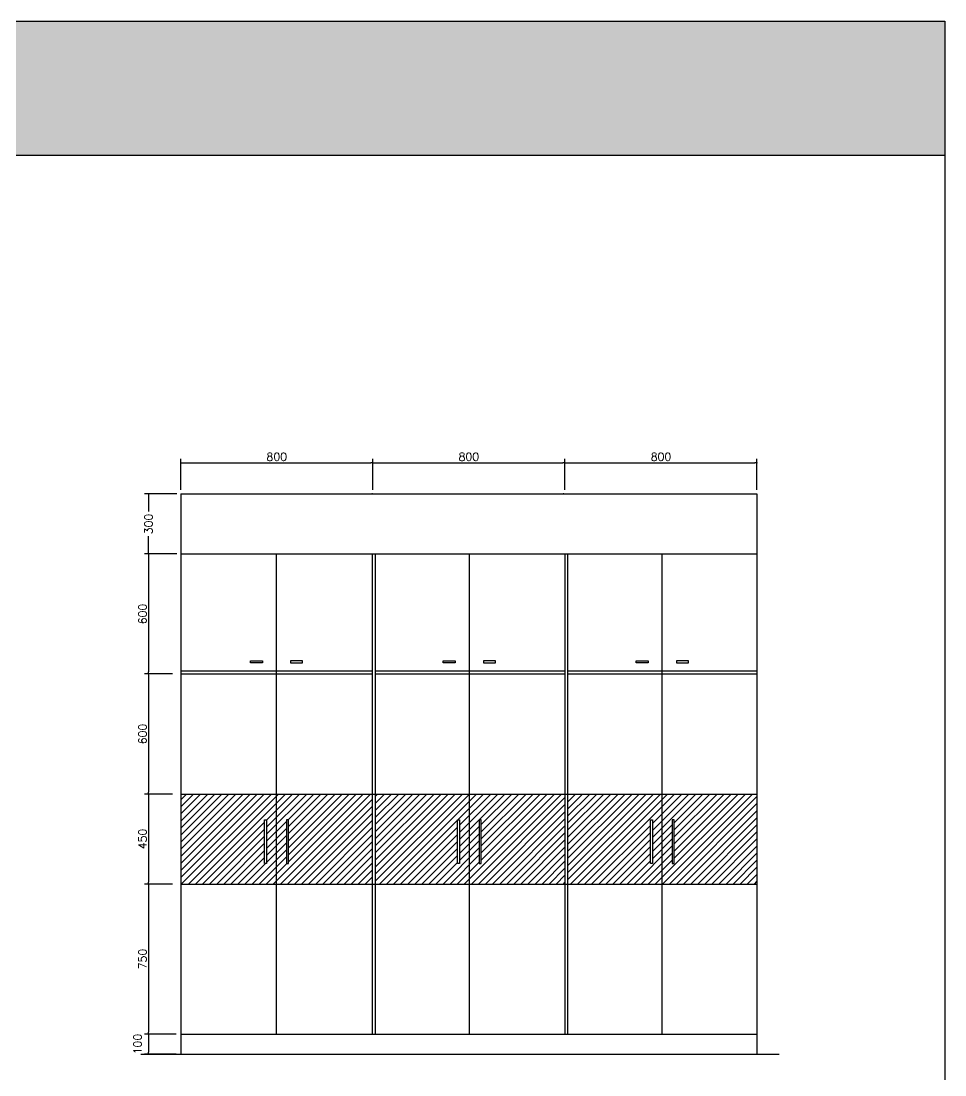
# Model space of a CAD drawing. Header units: millimetres. Extents: x 26866 to 57947, y 17126 to 36221.
# Drawn here: x 53330 to 57947, y 30954 to 36221 of the extents above; entities that cross this region are included whole.
import ezdxf

# ---------------------------------------------------------------- set-up
doc = ezdxf.new("R2010")
doc.units = ezdxf.units.MM
doc.layers.add('www.cad-blocks.net', color=7, linetype='Continuous')
doc.styles.add('ROMANS', font='romans.shx')
doc.dimstyles.new('BOOK', dxfattribs={"dimscale": 20, "dimtxt": 2, "dimasz": 0.5, "dimexe": 1, "dimexo": 1, "dimgap": 0.5, "dimtad": 1, "dimdec": 0, "dimzin": 0, "dimdsep": 46, "dimtxsty": 'ROMANS', "dimblk1": 'DOT', "dimblk2": 'DOT', "dimsah": 1, "dimcen": 0, "dimclrd": 256, "dimclre": 256, "dimclrt": 256, "dimadec": 0, "dimazin": 0, "dimtfac": 0.5, "dimtdec": 0, "dimtmove": 2, "dimatfit": 3, "dimfxl": 0, "dimtolj": 1, "dimtzin": 0, "dimarcsym": 0})

# ---------------------------------------------------------------- blocks, each defined once
blk = doc.blocks.new('DOT')
at = {"color": 0, "linetype": 'ByBlock'}
blk.add_line((-0.35, 0), (-1, 0), dxfattribs=at)
at = {"color": 0, "linetype": 'ByBlock', "const_width": 0.35}
blk.add_lwpolyline([(-0.175, 0, 1), (0.175, 0, 1)], format="xyb", close=True, dxfattribs=at)
blk = doc.blocks.new('*D3')
at = {"lineweight": -2}
for p, q in [((56047.4, 33877.7), (56047.4, 34033.3)), ((57007.4, 33877.7), (57007.4, 34033.3)), ((56057.4, 34013.3), (56997.4, 34013.3))]:
    blk.add_line(p, q, dxfattribs=at)
at = {"layer": 'Defpoints', "color": 0}
for p in [(57007.4, 34013.3), (56047.4, 33857.7), (57007.4, 33857.7)]:
    blk.add_point(p, dxfattribs=at)
at = {"lineweight": -2, "xscale": 10, "yscale": 10, "zscale": 10, "rotation": 180}
blk.add_blockref('DOT', (56047.4, 34013.3), dxfattribs=at)
at = {"lineweight": -2, "xscale": 10, "yscale": 10, "zscale": 10}
blk.add_blockref('DOT', (57007.4, 34013.3), dxfattribs=at)
at = {"insert": (56527.4, 34043.3), "char_height": 40, "attachment_point": 5, "style": 'ROMANS'}
blk.add_mtext('\\A1;800', dxfattribs=at)
blk = doc.blocks.new('_Dot')
at = {"color": 0, "linetype": 'ByBlock', "lineweight": -2}
blk.add_line((-0.5, 0), (-1, 0), dxfattribs=at)
at = {"color": 0, "linetype": 'ByBlock', "const_width": 0.5}
blk.add_lwpolyline([(-0.25, 0, 1), (0.25, 0, 1)], format="xyb", close=True, dxfattribs=at)
blk = doc.blocks.new('*D4')
at = {"lineweight": -2}
for p, q in [((54106.7, 33557.7), (53947, 33557.7)), ((53967, 33547.7), (53967, 32967.7)), ((54086.3, 32957.7), (53947, 32957.7))]:
    blk.add_line(p, q, dxfattribs=at)
at = {"layer": 'Defpoints', "color": 0}
for p in [(54126.7, 33557.7), (53967, 32957.7), (54106.3, 32957.7)]:
    blk.add_point(p, dxfattribs=at)
at = {"lineweight": -2, "xscale": 10, "yscale": 10, "zscale": 10}
for p, rotation in [((53967, 33557.7), 90), ((53967, 32957.7), 270)]:
    blk.add_blockref('DOT', p, dxfattribs=dict(at, rotation=rotation))
at = {"insert": (53937, 33257.7), "char_height": 40, "attachment_point": 5, "rotation": 90, "style": 'ROMANS'}
blk.add_mtext('\\A1;600', dxfattribs=at)
blk = doc.blocks.new('*D5')
at = {"lineweight": -2}
for p, q in [((54107.4, 33857.7), (53947, 33857.7)), ((53967, 33847.7), (53967, 33769.1)), ((53967, 33567.7), (53967, 33646.2)), ((54107.4, 33557.7), (53947, 33557.7))]:
    blk.add_line(p, q, dxfattribs=at)
at = {"layer": 'Defpoints', "color": 0}
for p in [(53967, 33857.7), (54127.4, 33857.7), (54127.4, 33557.7)]:
    blk.add_point(p, dxfattribs=at)
at = {"lineweight": -2, "xscale": 10, "yscale": 10, "zscale": 10}
for p, rotation in [((53967, 33857.7), 90), ((53967, 33557.7), 270)]:
    blk.add_blockref('DOT', p, dxfattribs=dict(at, rotation=rotation))
at = {"insert": (53967, 33707.7), "char_height": 40, "attachment_point": 5, "rotation": 90, "style": 'ROMANS'}
blk.add_mtext('\\A1;300', dxfattribs=at)
blk = doc.blocks.new('*D6')
at = {"lineweight": -2}
for p, q in [((54127.4, 33877.7), (54127.4, 34033.3)), ((55087.4, 33877.7), (55087.4, 34033.3)), ((54137.4, 34013.3), (55077.4, 34013.3))]:
    blk.add_line(p, q, dxfattribs=at)
at = {"layer": 'Defpoints', "color": 0}
for p in [(55087.4, 34013.3), (54127.4, 33857.7), (55087.4, 33857.7)]:
    blk.add_point(p, dxfattribs=at)
at = {"lineweight": -2, "xscale": 10, "yscale": 10, "zscale": 10, "rotation": 180}
blk.add_blockref('DOT', (54127.4, 34013.3), dxfattribs=at)
at = {"lineweight": -2, "xscale": 10, "yscale": 10, "zscale": 10}
blk.add_blockref('DOT', (55087.4, 34013.3), dxfattribs=at)
at = {"insert": (54607.4, 34043.3), "char_height": 40, "attachment_point": 5, "style": 'ROMANS'}
blk.add_mtext('\\A1;800', dxfattribs=at)
blk = doc.blocks.new('*D7')
at = {"lineweight": -2}
for p, q in [((54086.3, 32357.7), (53947, 32357.7)), ((53967, 32347.7), (53967, 31917.7)), ((54086.3, 31907.7), (53947, 31907.7))]:
    blk.add_line(p, q, dxfattribs=at)
at = {"layer": 'Defpoints', "color": 0}
for p in [(54106.3, 32357.7), (53967, 31907.7), (54106.3, 31907.7)]:
    blk.add_point(p, dxfattribs=at)
at = {"lineweight": -2, "xscale": 10, "yscale": 10, "zscale": 10}
for p, rotation in [((53967, 32357.7), 90), ((53967, 31907.7), 270)]:
    blk.add_blockref('DOT', p, dxfattribs=dict(at, rotation=rotation))
at = {"insert": (53937, 32132.7), "char_height": 40, "attachment_point": 5, "rotation": 90, "style": 'ROMANS'}
blk.add_mtext('\\A1;450', dxfattribs=at)
blk = doc.blocks.new('*D8')
at = {"lineweight": -2}
for p, q in [((54086.3, 31907.7), (53947, 31907.7)), ((53967, 31897.7), (53967, 31167.7)), ((54086.3, 31157.7), (53947, 31157.7))]:
    blk.add_line(p, q, dxfattribs=at)
at = {"layer": 'Defpoints', "color": 0}
for p in [(54106.3, 31907.7), (53967, 31157.7), (54106.3, 31157.7)]:
    blk.add_point(p, dxfattribs=at)
at = {"lineweight": -2, "xscale": 10, "yscale": 10, "zscale": 10}
for p, rotation in [((53967, 31907.7), 90), ((53967, 31157.7), 270)]:
    blk.add_blockref('DOT', p, dxfattribs=dict(at, rotation=rotation))
at = {"insert": (53937, 31532.7), "char_height": 40, "attachment_point": 5, "rotation": 90, "style": 'ROMANS'}
blk.add_mtext('\\A1;750', dxfattribs=at)
blk = doc.blocks.new('*D9')
at = {"lineweight": -2}
for p, q in [((54105.5, 31157.7), (53947, 31157.7)), ((53967, 31147.7), (53967, 31067.7)), ((54105.5, 31057.7), (53947, 31057.7))]:
    blk.add_line(p, q, dxfattribs=at)
at = {"layer": 'Defpoints', "color": 0}
for p in [(54125.5, 31157.7), (53967, 31057.7), (54125.5, 31057.7)]:
    blk.add_point(p, dxfattribs=at)
at = {"lineweight": -2, "xscale": 10, "yscale": 10, "zscale": 10}
for p, rotation in [((53967, 31157.7), 90), ((53967, 31057.7), 270)]:
    blk.add_blockref('DOT', p, dxfattribs=dict(at, rotation=rotation))
at = {"insert": (53912, 31107.7), "char_height": 40, "attachment_point": 5, "rotation": 90, "style": 'ROMANS'}
blk.add_mtext('\\A1;100', dxfattribs=at)
blk = doc.blocks.new('*D10')
at = {"lineweight": -2}
for p, q in [((54086.3, 32957.7), (53947, 32957.7)), ((53967, 32947.7), (53967, 32367.7)), ((54086.3, 32357.7), (53947, 32357.7))]:
    blk.add_line(p, q, dxfattribs=at)
at = {"layer": 'Defpoints', "color": 0}
for p in [(54106.3, 32957.7), (53967, 32357.7), (54106.3, 32357.7)]:
    blk.add_point(p, dxfattribs=at)
at = {"lineweight": -2, "xscale": 10, "yscale": 10, "zscale": 10}
for p, rotation in [((53967, 32957.7), 90), ((53967, 32357.7), 270)]:
    blk.add_blockref('DOT', p, dxfattribs=dict(at, rotation=rotation))
at = {"insert": (53937, 32657.7), "char_height": 40, "attachment_point": 5, "rotation": 90, "style": 'ROMANS'}
blk.add_mtext('\\A1;600', dxfattribs=at)
blk = doc.blocks.new('*D11')
at = {"lineweight": -2}
for p, q in [((55087.4, 33877.7), (55087.4, 34033.3)), ((56047.4, 33877.7), (56047.4, 34033.3)), ((55097.4, 34013.3), (56037.4, 34013.3))]:
    blk.add_line(p, q, dxfattribs=at)
at = {"layer": 'Defpoints', "color": 0}
for p in [(56047.4, 34013.3), (55087.4, 33857.7), (56047.4, 33857.7)]:
    blk.add_point(p, dxfattribs=at)
at = {"lineweight": -2, "xscale": 10, "yscale": 10, "zscale": 10, "rotation": 180}
blk.add_blockref('DOT', (55087.4, 34013.3), dxfattribs=at)
at = {"lineweight": -2, "xscale": 10, "yscale": 10, "zscale": 10}
blk.add_blockref('DOT', (56047.4, 34013.3), dxfattribs=at)
at = {"insert": (55567.4, 34043.3), "char_height": 40, "attachment_point": 5, "style": 'ROMANS'}
blk.add_mtext('\\A1;800', dxfattribs=at)
blk = doc.blocks.new('cupboard015')
h = blk.add_hatch()
h.set_pattern_fill('ANSI31', color=256, scale=200, style=0)
h.set_pattern_definition([(45, (-122859.099, 29856.42), (-17.6776695, 17.6776695), [])])
h.paths.add_polyline_path([(24027.8, 6611.4), (23554.5, 6611.4), (23554.5, 6161.4), (24027.8, 6161.4)])
h.paths.add_polyline_path([(23614.1, 6482.7), (23614.1, 6264), (23604.1, 6264), (23604.1, 6482.7)], flags=16)
h.paths.add_polyline_path([(23554.5, 6611.4), (23081.2, 6611.4), (23081.2, 6161.4), (23554.5, 6161.4)])
h.paths.add_polyline_path([(23494.9, 6482.7), (23504.9, 6482.7), (23504.9, 6264), (23494.9, 6264)], flags=16)
h.paths.add_polyline_path([(23068.3, 6611.4), (22590.3, 6611.4), (22590.3, 6161.4), (23068.3, 6161.4)])
h.paths.add_polyline_path([(22649.9, 6264), (22639.9, 6264), (22639.9, 6482.7), (22649.9, 6482.7)], flags=16)
h.paths.add_polyline_path([(22590.3, 6611.4), (22119.5, 6611.4), (22119.5, 6161.4), (22590.3, 6161.4)])
h.paths.add_polyline_path([(22530.7, 6482.7), (22540.7, 6482.7), (22540.7, 6264), (22530.7, 6264)], flags=16)
h.paths.add_polyline_path([(22104.5, 6611.4), (21626.2, 6611.4), (21626.2, 6161.4), (22104.5, 6161.4)])
h.paths.add_polyline_path([(21685.8, 6264), (21675.8, 6264), (21675.8, 6482.7), (21685.8, 6482.7)], flags=16)
h.paths.add_polyline_path([(21626.2, 6611.4), (21147.8, 6611.4), (21147.8, 6161.4), (21626.2, 6161.4)])
h.paths.add_polyline_path([(21566.6, 6482.7), (21576.6, 6482.7), (21576.6, 6264), (21566.6, 6264)], flags=16)
for p, q in [((21147.8, 8111.4), (21147.8, 5311.4)), ((21147.8, 8111.4), (24027.8, 8111.4)), ((24027.8, 8111.4), (24027.8, 5311.4)), ((21147.8, 7811.4), (23287.8, 7811.4)), ((21626.2, 5411.4), (21626.2, 7811.4)), ((22104.5, 7811.4), (22104.5, 5411.4)), ((22119.5, 7811.4), (22119.5, 5411.4)), ((22590.3, 5411.4), (22590.3, 7811.4)), ((23068.3, 7811.4), (23068.3, 5411.4)), ((23081.2, 7811.4), (23081.2, 5411.4)), ((23287.8, 7811.4), (24027.8, 7811.4)), ((23554.5, 5411.4), (23554.5, 7811.4)), ((21147.8, 7226.4), (22104.5, 7226.4)), ((22119.5, 7226.4), (23068.3, 7226.4)), ((23081.2, 7226.4), (24027.8, 7226.4)), ((21147.8, 7211.4), (22104.5, 7211.4)), ((22119.5, 7211.4), (23068.3, 7211.4)), ((23081.2, 7211.4), (24027.8, 7211.4)), ((21147.8, 6611.4), (24027.8, 6611.4)), ((21147.8, 6161.4), (24027.8, 6161.4)), ((21147.8, 5411.4), (24027.8, 5411.4))]:
    blk.add_line(p, q)
for points in [[(21555.9, 7267.2), (21495.9, 7267.2), (21495.9, 7277.2), (21555.9, 7277.2)], [(21696.5, 7267.2), (21756.5, 7267.2), (21756.5, 7277.2), (21696.5, 7277.2)], [(22520, 7267.2), (22460, 7267.2), (22460, 7277.2), (22520, 7277.2)], [(22660.6, 7267.2), (22720.6, 7267.2), (22720.6, 7277.2), (22660.6, 7277.2)], [(23484.2, 7267.2), (23424.2, 7267.2), (23424.2, 7277.2), (23484.2, 7277.2)], [(23624.8, 7267.2), (23684.8, 7267.2), (23684.8, 7277.2), (23624.8, 7277.2)], [(21576.6, 6482.7), (21576.6, 6264), (21566.6, 6264), (21566.6, 6482.7)], [(21675.8, 6482.7), (21675.8, 6264), (21685.8, 6264), (21685.8, 6482.7)], [(22540.7, 6482.7), (22540.7, 6264), (22530.7, 6264), (22530.7, 6482.7)], [(22639.9, 6482.7), (22639.9, 6264), (22649.9, 6264), (22649.9, 6482.7)], [(23504.9, 6482.7), (23504.9, 6264), (23494.9, 6264), (23494.9, 6482.7)], [(23604.1, 6482.7), (23604.1, 6264), (23614.1, 6264), (23614.1, 6482.7)]]:
    blk.add_lwpolyline(points, close=True)
for p in [(22104.5, 8111.4), (23061.2, 8111.4)]:
    blk.add_point(p)
blk = doc.blocks.new('FORMAT')
at = {"layer": 'www.cad-blocks.net', "true_color": 0x546d8e}
h = blk.add_hatch(color=155, dxfattribs=at)
h.set_gradient(color1=(68, 68, 68), color2=(84, 109, 142), tint=1)
h.paths.add_polyline_path([(29253, 36221.3), (29253, 35550.7), (57946.5, 35550.7), (57946.5, 36221.3)])
at = {"layer": 'www.cad-blocks.net', "color": 155, "true_color": 0x546d8e}
for p, q in [((29253, 36221.3), (57946.5, 36221.3)), ((57946.5, 36221.3), (57946.5, 17126.4)), ((29253, 35550.7), (57946.5, 35550.7))]:
    blk.add_line(p, q, dxfattribs=at)

msp = doc.modelspace()

# ---------------------------------------------------------------- linework, layer by layer
msp.add_line((53927.9, 31057.7), (57119, 31057.7))

# ---------------------------------------------------------------- block references
msp.add_blockref('cupboard015', (32979.5, 25746.3))
at = {"layer": 'www.cad-blocks.net'}
msp.add_blockref('FORMAT', (0, 0), dxfattribs=at)

# ---------------------------------------------------------------- dimensions: what is measured, and where the dimension line sits
for base, p1, p2, picture, middle in [((55087.4, 34013.3), (54127.4, 33857.7), (55087.4, 33857.7), '*D6', (54607.4, 34043.3)), ((56047.4, 34013.3), (55087.4, 33857.7), (56047.4, 33857.7), '*D11', (55567.4, 34043.3)), ((57007.4, 34013.3), (56047.4, 33857.7), (57007.4, 33857.7), '*D3', (56527.4, 34043.3))]:
    dim = msp.add_linear_dim(base=base, p1=p1, p2=p2, text='800', dimstyle='BOOK')
    dim.commit()
    dim.dimension.update_dxf_attribs({"geometry": picture, "text_midpoint": middle})
dim = msp.add_linear_dim(base=(53967, 33857.7), p1=(54127.4, 33557.7), p2=(54127.4, 33857.7), angle=90, dimstyle='BOOK')
dim.commit()
dim.dimension.update_dxf_attribs({"geometry": '*D5', "text_midpoint": (53967, 33707.7), "dimtype": 160})
for base, p1, p2, picture, middle in [((53967, 32957.7), (54126.7, 33557.7), (54106.3, 32957.7), '*D4', (53937, 33257.7)), ((53967, 32357.7), (54106.3, 32957.7), (54106.3, 32357.7), '*D10', (53937, 32657.7)), ((53967, 31907.7), (54106.3, 32357.7), (54106.3, 31907.7), '*D7', (53937, 32132.7)), ((53967, 31157.7), (54106.3, 31907.7), (54106.3, 31157.7), '*D8', (53937, 31532.7)), ((53967, 31057.7), (54125.5, 31157.7), (54125.5, 31057.7), '*D9', (53912, 31107.7))]:
    dim = msp.add_linear_dim(base=base, p1=p1, p2=p2, angle=90, dimstyle='BOOK')
    dim.commit()
    dim.dimension.update_dxf_attribs({"geometry": picture, "text_midpoint": middle})

doc.saveas('drawing.dxf')
